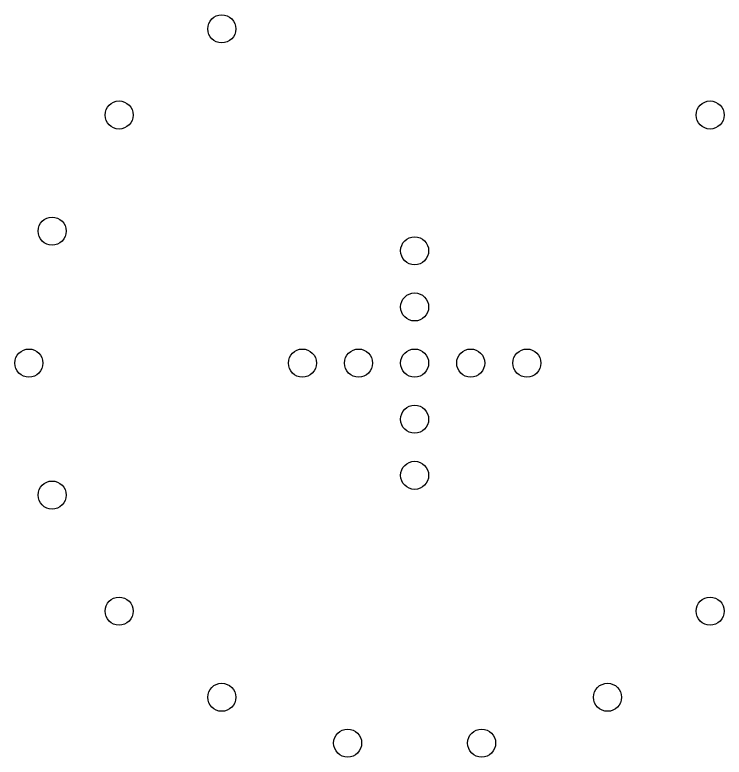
# Model space of a CAD drawing. Header units: millimetres. Extents: x -47.5 to 47.5, y -38.1 to 38.1.
# Drawn here: x -16.11 to -11.05, y 23.44 to 28.73 of the extents above; entities that cross this region are included whole.
import ezdxf

# ---------------------------------------------------------------- set-up
doc = ezdxf.new("R2010")
doc.units = ezdxf.units.MM
doc.header["$MEASUREMENT"] = 0
doc.layers.add('L1', color=7, linetype='Continuous')

msp = doc.modelspace()

# ---------------------------------------------------------------- linework, layer by layer
at = {"layer": 'L1'}
for centre in [(-14.6343, 28.6316), (-15.366, 28.0177), (-11.1527, 28.0177), (-15.8435, 27.1906), (-13.2593, 27.05), (-13.2593, 26.65), (-16.0093, 26.25), (-14.0593, 26.25), (-13.6593, 26.25), (-13.2593, 26.25), (-12.8593, 26.25), (-12.4593, 26.25), (-13.2593, 25.85), (-13.2593, 25.45), (-15.8435, 25.3094), (-15.366, 24.4823), (-11.1527, 24.4823), (-14.6343, 23.8684), (-11.8843, 23.8684), (-13.7369, 23.5418), (-12.7818, 23.5418)]:
    msp.add_circle(centre, 0.1, dxfattribs=at)

doc.saveas('drawing.dxf')
